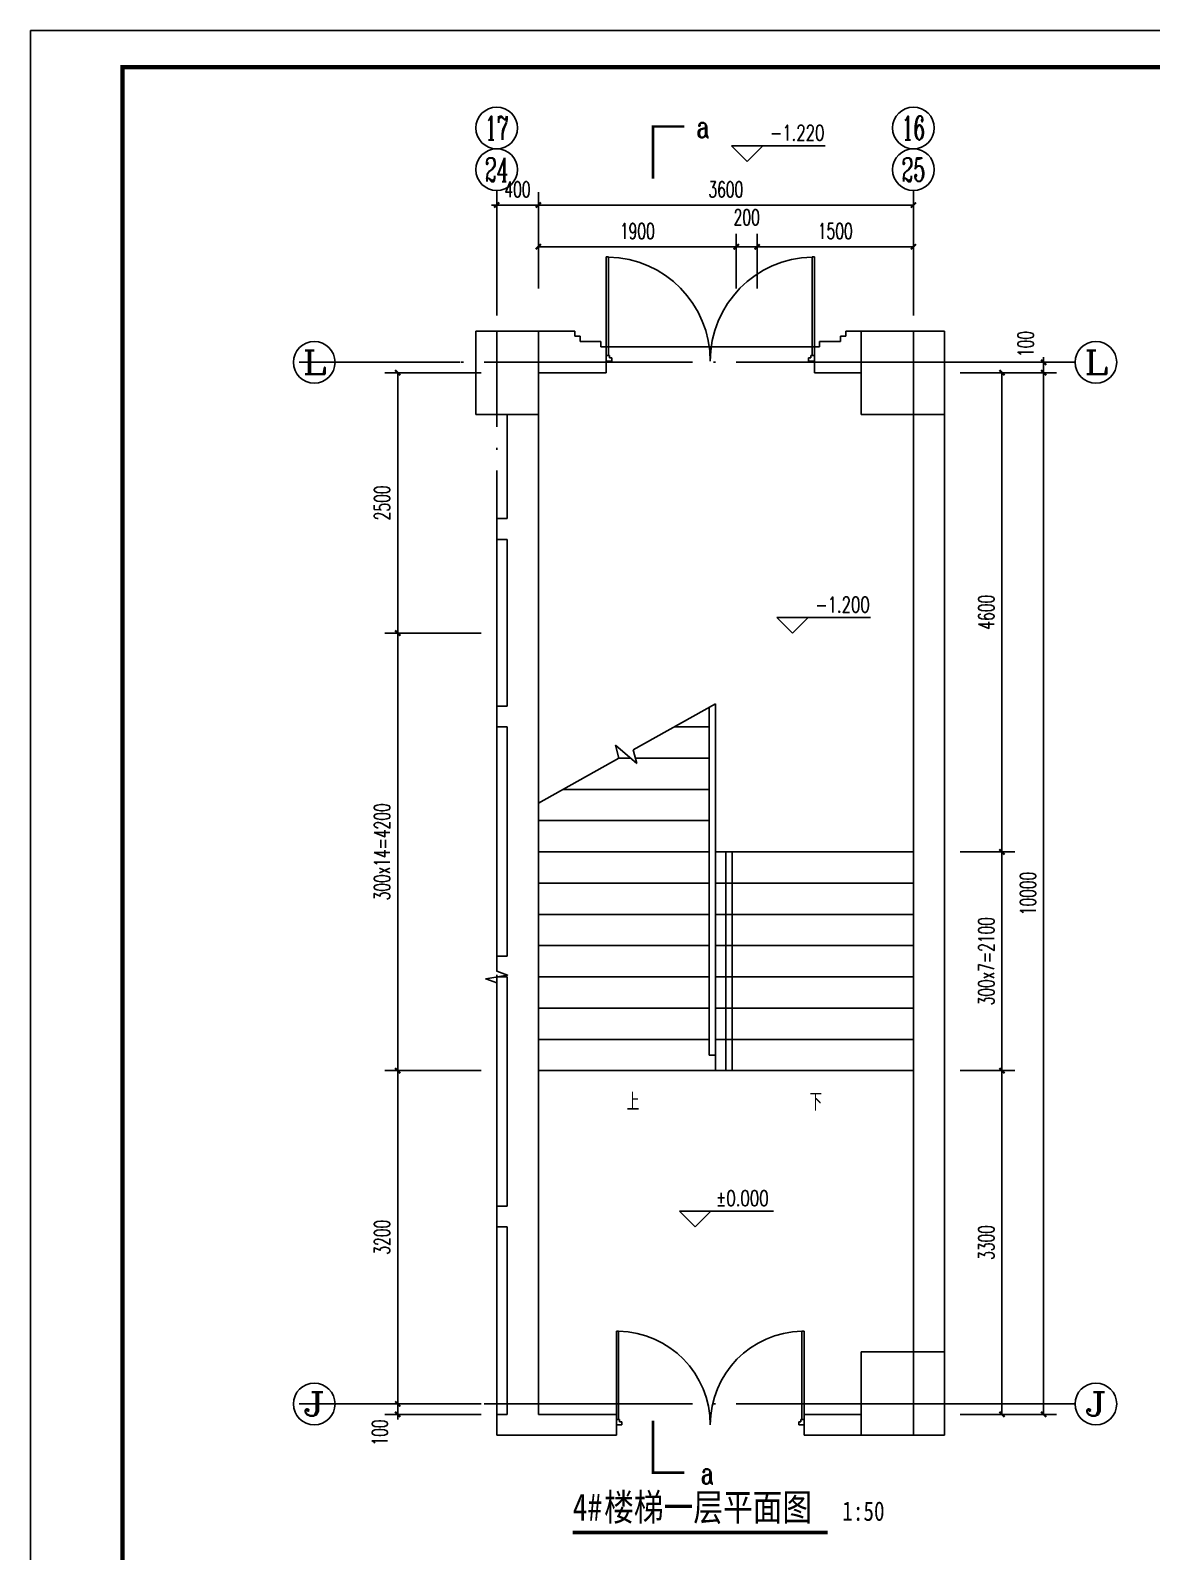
# Model space of a CAD drawing. Extents: x 239268 to 489116, y -316056 to -246175.
# Drawn here: x 370381 to 381143, y -260778 to -246175 of the extents above; entities that cross this region are included whole.
import ezdxf
from ezdxf.enums import TextEntityAlignment as Align

# ---------------------------------------------------------------- set-up
doc = ezdxf.new("R2010")
doc.units = 0
doc.header["$LTSCALE"] = 1000
doc.header["$MEASUREMENT"] = 0
doc.linetypes.add('DOTE', pattern=[2.42, 2, -0.2, 0.02, -0.2])
doc.layers.get('0').update_dxf_attribs({"linetype": 'CONTINUOUS'})
doc.layers.get('Defpoints').update_dxf_attribs({"color": 6, "linetype": 'CONTINUOUS'})
for name, color, linetype in [('A-墙线', 2, 'CONTINUOUS'), ('A-门', 167, 'CONTINUOUS'), ('AXIS', 3, 'CONTINUOUS'), ('AXIS_TEXT', 7, 'CONTINUOUS'), ('COLUMN', 2, 'CONTINUOUS'), ('DIM_ELEV', 3, 'CONTINUOUS'), ('DIM_SYMB', 3, 'CONTINUOUS'), ('DOTE', 26, 'DOTE'), ('PUB_TEXT', 7, 'CONTINUOUS'), ('STAIR', 4, 'CONTINUOUS'), ('图框', 85, 'CONTINUOUS')]:
    doc.layers.add(name, color=color, linetype=linetype)
doc.styles.add('_TCH_AXIS', font='COMPLEX', dxfattribs={"bigfont": 'GBCBIG'})
doc.styles.add('_TCH_DIM', font='SIMPLEX', dxfattribs={"bigfont": 'GBCBIG'})
doc.styles.add('_TCH_LABEL', font='COMPLEX', dxfattribs={"bigfont": 'GBCBIG'})
doc.styles.add('COMPLEX', font='COMPLEX')
doc.styles.add('DIM_FONT', font='SIMPLEX.shx', dxfattribs={"width": 0.65})
doc.styles.add('房间名称', font='SIMHEI.TTF', dxfattribs={"width": 0.8})
doc.dimstyles.new('DIMN50', dxfattribs={"dimscale": 0.5, "dimtxt": 300, "dimasz": 100, "dimexe": 250, "dimexo": 300, "dimgap": 150, "dimtad": 1, "dimdec": 0, "dimzin": 0, "dimdsep": 46, "dimtxsty": 'DIM_FONT', "dimblk": 'ARCHTICK', "dimcen": 0.09, "dimclrt": 7, "dimazin": 2, "dimtfac": 1, "dimtdec": 0, "dimtix": 1, "dimtmove": 2, "dimatfit": 3, "dimfxl": 0, "dimtolj": 1, "dimtzin": 0, "dimarcsym": 0})

# ---------------------------------------------------------------- blocks, each defined once
blk = doc.blocks.new('m1800')
at = {"layer": 'A-墙线'}
for p, q in [((-900, -100), (-900, 100)), ((900, -100), (900, 100))]:
    blk.add_line(p, q, dxfattribs=at)
at = {"layer": 'A-门'}
for p, q in [((-900, 900), (-900, 0)), ((-900, 900), (-880, 900)), ((-880, 900), (-880, 50)), ((880, 900), (880, 50)), ((900, 900), (880, 900)), ((900, 900), (900, 0)), ((-900, 50), (-870, 50)), ((-900, 0), (-850, 0)), ((-870, 50), (-870, 30)), ((-870, 30), (-850, 30)), ((-850, 30), (-850, 0)), ((850, 30), (850, 0)), ((870, 30), (850, 30)), ((900, 0), (850, 0)), ((870, 50), (870, 30)), ((900, 50), (870, 50))]:
    blk.add_line(p, q, dxfattribs=at)
for centre, start, end in [((-900, 0), 0, 88.7267), ((900, 0), 91.2733, 180)]:
    blk.add_arc(centre, 900, start, end, dxfattribs=at)
blk = doc.blocks.new('TJAD_TK_A0')
at = {"layer": '图框'}
for p in [(2162, 399.3), (973, -441.7)]:
    blk.add_line(p, (973, 399.3), dxfattribs=at)
at = {"layer": '图框', "const_width": 1.2}
blk.add_lwpolyline([(2152, -431.7), (2152, 389.3), (998, 389.3), (998, -431.7)], close=True, dxfattribs=at)
blk = doc.blocks.new('_ArchTick')
at = {"color": 0, "linetype": 'ByBlock', "const_width": 0.4}
blk.add_lwpolyline([(-0.5, -0.5), (0.5, 0.5)], dxfattribs=at)
blk = doc.blocks.new('*D157')
at = {"layer": 'AXIS', "color": 0, "lineweight": -2}
for p, q in [((375257, -248240), (375257, -247727)), ((378857, -248240), (378857, -247727)), ((375257, -247852), (378857, -247852))]:
    blk.add_line(p, q, dxfattribs=at)
at = {"layer": 'Defpoints', "color": 0}
for p in [(378857, -247852), (375257, -248390), (378857, -248390)]:
    blk.add_point(p, dxfattribs=at)
at = {"layer": 'AXIS', "color": 0, "lineweight": -2, "xscale": 50, "yscale": 50, "zscale": 50, "rotation": 180}
blk.add_blockref('_ArchTick', (375257, -247852), dxfattribs=at)
at = {"layer": 'AXIS', "color": 0, "lineweight": -2, "xscale": 50, "yscale": 50, "zscale": 50}
blk.add_blockref('_ArchTick', (378857, -247852), dxfattribs=at)
at = {"layer": 'AXIS', "color": 7, "insert": (377057, -247702), "char_height": 150, "attachment_point": 5, "style": 'DIM_FONT'}
blk.add_mtext('\\A1;3600', dxfattribs=at)
blk = doc.blocks.new('*D158')
at = {"layer": 'AXIS', "color": 0, "lineweight": -2}
for p, q in [((374857, -248240), (374857, -247727)), ((375257, -248240), (375257, -247727)), ((374857, -247852), (374807, -247852)), ((374857, -247852), (375257, -247852)), ((375257, -247852), (375307, -247852))]:
    blk.add_line(p, q, dxfattribs=at)
at = {"layer": 'Defpoints', "color": 0}
for p in [(375257, -247852), (374857, -248390), (375257, -248390)]:
    blk.add_point(p, dxfattribs=at)
at = {"layer": 'AXIS', "color": 0, "lineweight": -2, "xscale": 50, "yscale": 50, "zscale": 50}
blk.add_blockref('_ArchTick', (374857, -247852), dxfattribs=at)
at = {"layer": 'AXIS', "color": 0, "lineweight": -2, "xscale": 50, "yscale": 50, "zscale": 50, "rotation": 180}
blk.add_blockref('_ArchTick', (375257, -247852), dxfattribs=at)
at = {"layer": 'AXIS', "color": 7, "insert": (375057, -247702), "char_height": 150, "attachment_point": 5, "style": 'DIM_FONT'}
blk.add_mtext('\\A1;400', dxfattribs=at)
blk = doc.blocks.new('*D159')
at = {"layer": 'AXIS', "color": 0, "lineweight": -2}
for p, q in [((377357, -248652), (377357, -248127)), ((377357, -248252), (378857, -248252)), ((378857, -248652), (378857, -248127))]:
    blk.add_line(p, q, dxfattribs=at)
at = {"layer": 'Defpoints', "color": 0}
for p in [(378857, -248252), (377357, -248802), (378857, -248802)]:
    blk.add_point(p, dxfattribs=at)
at = {"layer": 'AXIS', "color": 0, "lineweight": -2, "xscale": 50, "yscale": 50, "zscale": 50, "rotation": 180}
blk.add_blockref('_ArchTick', (377357, -248252), dxfattribs=at)
at = {"layer": 'AXIS', "color": 0, "lineweight": -2, "xscale": 50, "yscale": 50, "zscale": 50}
blk.add_blockref('_ArchTick', (378857, -248252), dxfattribs=at)
at = {"layer": 'AXIS', "color": 7, "insert": (378107, -248102), "char_height": 150, "attachment_point": 5, "style": 'DIM_FONT'}
blk.add_mtext('\\A1;1500', dxfattribs=at)
blk = doc.blocks.new('*D160')
at = {"layer": 'AXIS', "color": 0, "lineweight": -2}
for p, q in [((377157, -248652), (377157, -248127)), ((377157, -248252), (377357, -248252)), ((377357, -248652), (377357, -248127))]:
    blk.add_line(p, q, dxfattribs=at)
at = {"layer": 'Defpoints', "color": 0}
for p in [(377357, -248252), (377157, -248802), (377357, -248802)]:
    blk.add_point(p, dxfattribs=at)
at = {"layer": 'AXIS', "color": 0, "lineweight": -2, "xscale": 50, "yscale": 50, "zscale": 50, "rotation": 180}
blk.add_blockref('_ArchTick', (377157, -248252), dxfattribs=at)
at = {"layer": 'AXIS', "color": 0, "lineweight": -2, "xscale": 50, "yscale": 50, "zscale": 50}
blk.add_blockref('_ArchTick', (377357, -248252), dxfattribs=at)
at = {"layer": 'AXIS', "color": 7, "insert": (377257, -247969), "char_height": 150, "attachment_point": 5, "style": 'DIM_FONT'}
blk.add_mtext('\\A1;200', dxfattribs=at)
blk = doc.blocks.new('*D161')
at = {"layer": 'AXIS', "color": 0, "lineweight": -2}
for p, q in [((375257, -248652), (375257, -248127)), ((375257, -248252), (377157, -248252)), ((377157, -248652), (377157, -248127))]:
    blk.add_line(p, q, dxfattribs=at)
at = {"layer": 'Defpoints', "color": 0}
for p in [(377157, -248252), (375257, -248802), (377157, -248802)]:
    blk.add_point(p, dxfattribs=at)
at = {"layer": 'AXIS', "color": 0, "lineweight": -2, "xscale": 50, "yscale": 50, "zscale": 50, "rotation": 180}
blk.add_blockref('_ArchTick', (375257, -248252), dxfattribs=at)
at = {"layer": 'AXIS', "color": 0, "lineweight": -2, "xscale": 50, "yscale": 50, "zscale": 50}
blk.add_blockref('_ArchTick', (377157, -248252), dxfattribs=at)
at = {"layer": 'AXIS', "color": 7, "insert": (376207, -248102), "char_height": 150, "attachment_point": 5, "style": 'DIM_FONT'}
blk.add_mtext('\\A1;1900', dxfattribs=at)
blk = doc.blocks.new('*D229')
at = {"layer": 'AXIS', "color": 0, "lineweight": -2}
for p, q in [((373907, -259361), (373907, -259311)), ((374707, -259361), (373782, -259361)), ((374707, -259461), (373782, -259461)), ((373907, -259461), (373907, -259361)), ((373907, -259461), (373907, -259511))]:
    blk.add_line(p, q, dxfattribs=at)
at = {"layer": 'Defpoints', "color": 0}
for p in [(373907, -259361), (374857, -259361), (374857, -259461)]:
    blk.add_point(p, dxfattribs=at)
at = {"layer": 'AXIS', "color": 0, "lineweight": -2, "xscale": 50, "yscale": 50, "zscale": 50}
for p, rotation in [((373907, -259361), 270), ((373907, -259461), 90)]:
    blk.add_blockref('_ArchTick', p, dxfattribs=dict(at, rotation=rotation))
at = {"layer": 'AXIS', "color": 7, "insert": (373735, -259636), "char_height": 150, "attachment_point": 5, "rotation": 90, "style": 'DIM_FONT'}
blk.add_mtext('\\A1;100', dxfattribs=at)
blk = doc.blocks.new('*D230')
at = {"layer": 'AXIS', "color": 0, "lineweight": -2}
for p, q in [((374707, -256161), (373782, -256161)), ((373907, -259361), (373907, -256161)), ((374707, -259361), (373782, -259361))]:
    blk.add_line(p, q, dxfattribs=at)
at = {"layer": 'Defpoints', "color": 0}
for p in [(373907, -256161), (374857, -256161), (374857, -259361)]:
    blk.add_point(p, dxfattribs=at)
at = {"layer": 'AXIS', "color": 0, "lineweight": -2, "xscale": 50, "yscale": 50, "zscale": 50}
for p, rotation in [((373907, -256161), 90), ((373907, -259361), 270)]:
    blk.add_blockref('_ArchTick', p, dxfattribs=dict(at, rotation=rotation))
at = {"layer": 'AXIS', "color": 7, "insert": (373757, -257761), "char_height": 150, "attachment_point": 5, "rotation": 90, "style": 'DIM_FONT'}
blk.add_mtext('\\A1;3200', dxfattribs=at)
blk = doc.blocks.new('*D231')
at = {"layer": 'AXIS', "color": 0, "lineweight": -2}
for p, q in [((374707, -251961), (373782, -251961)), ((373907, -256161), (373907, -251961)), ((374707, -256161), (373782, -256161))]:
    blk.add_line(p, q, dxfattribs=at)
at = {"layer": 'Defpoints', "color": 0}
for p in [(373907, -251961), (374857, -251961), (374857, -256161)]:
    blk.add_point(p, dxfattribs=at)
at = {"layer": 'AXIS', "color": 0, "lineweight": -2, "xscale": 50, "yscale": 50, "zscale": 50}
for p, rotation in [((373907, -251961), 90), ((373907, -256161), 270)]:
    blk.add_blockref('_ArchTick', p, dxfattribs=dict(at, rotation=rotation))
at = {"layer": 'AXIS', "color": 7, "insert": (373757, -254061), "char_height": 150, "attachment_point": 5, "rotation": 90, "style": 'DIM_FONT'}
blk.add_mtext('\\A1;300x14=4200', dxfattribs=at)
blk = doc.blocks.new('*D232')
at = {"layer": 'AXIS', "color": 0, "lineweight": -2}
for p, q in [((374707, -249461), (373782, -249461)), ((373907, -251961), (373907, -249461)), ((374707, -251961), (373782, -251961))]:
    blk.add_line(p, q, dxfattribs=at)
at = {"layer": 'Defpoints', "color": 0}
for p in [(373907, -249461), (374857, -249461), (374857, -251961)]:
    blk.add_point(p, dxfattribs=at)
at = {"layer": 'AXIS', "color": 0, "lineweight": -2, "xscale": 50, "yscale": 50, "zscale": 50}
for p, rotation in [((373907, -249461), 90), ((373907, -251961), 270)]:
    blk.add_blockref('_ArchTick', p, dxfattribs=dict(at, rotation=rotation))
at = {"layer": 'AXIS', "color": 7, "insert": (373757, -250711), "char_height": 150, "attachment_point": 5, "rotation": 90, "style": 'DIM_FONT'}
blk.add_mtext('\\A1;2500', dxfattribs=at)
blk = doc.blocks.new('*D233')
at = {"layer": 'AXIS', "color": 0, "lineweight": -2}
for p, q in [((379307, -256161), (379832, -256161)), ((379707, -259461), (379707, -256161)), ((379307, -259461), (379832, -259461))]:
    blk.add_line(p, q, dxfattribs=at)
at = {"layer": 'Defpoints', "color": 0}
for p in [(379157, -256161), (379707, -256161), (379157, -259461)]:
    blk.add_point(p, dxfattribs=at)
at = {"layer": 'AXIS', "color": 0, "lineweight": -2, "xscale": 50, "yscale": 50, "zscale": 50}
for p, rotation in [((379707, -256161), 90), ((379707, -259461), 270)]:
    blk.add_blockref('_ArchTick', p, dxfattribs=dict(at, rotation=rotation))
at = {"layer": 'AXIS', "color": 7, "insert": (379557, -257811), "char_height": 150, "attachment_point": 5, "rotation": 90, "style": 'DIM_FONT'}
blk.add_mtext('\\A1;3300', dxfattribs=at)
blk = doc.blocks.new('*D234')
at = {"layer": 'AXIS', "color": 0, "lineweight": -2}
for p, q in [((379307, -254061), (379832, -254061)), ((379707, -256161), (379707, -254061)), ((379307, -256161), (379832, -256161))]:
    blk.add_line(p, q, dxfattribs=at)
at = {"layer": 'Defpoints', "color": 0}
for p in [(379157, -254061), (379707, -254061), (379157, -256161)]:
    blk.add_point(p, dxfattribs=at)
at = {"layer": 'AXIS', "color": 0, "lineweight": -2, "xscale": 50, "yscale": 50, "zscale": 50}
for p, rotation in [((379707, -254061), 90), ((379707, -256161), 270)]:
    blk.add_blockref('_ArchTick', p, dxfattribs=dict(at, rotation=rotation))
at = {"layer": 'AXIS', "color": 7, "insert": (379557, -255111), "char_height": 150, "attachment_point": 5, "rotation": 90, "style": 'DIM_FONT'}
blk.add_mtext('\\A1;300x7=2100', dxfattribs=at)
blk = doc.blocks.new('*D235')
at = {"layer": 'AXIS', "color": 0, "lineweight": -2}
for p, q in [((379307, -249461), (379832, -249461)), ((379707, -254061), (379707, -249461)), ((379307, -254061), (379832, -254061))]:
    blk.add_line(p, q, dxfattribs=at)
at = {"layer": 'Defpoints', "color": 0}
for p in [(379157, -249461), (379707, -249461), (379157, -254061)]:
    blk.add_point(p, dxfattribs=at)
at = {"layer": 'AXIS', "color": 0, "lineweight": -2, "xscale": 50, "yscale": 50, "zscale": 50}
for p, rotation in [((379707, -249461), 90), ((379707, -254061), 270)]:
    blk.add_blockref('_ArchTick', p, dxfattribs=dict(at, rotation=rotation))
at = {"layer": 'AXIS', "color": 7, "insert": (379557, -251761), "char_height": 150, "attachment_point": 5, "rotation": 90, "style": 'DIM_FONT'}
blk.add_mtext('\\A1;4600', dxfattribs=at)
blk = doc.blocks.new('*D236')
at = {"layer": 'AXIS', "color": 0, "lineweight": -2}
for p, q in [((379457, -249461), (380232, -249461)), ((380107, -259461), (380107, -249461)), ((379457, -259461), (380232, -259461))]:
    blk.add_line(p, q, dxfattribs=at)
at = {"layer": 'Defpoints', "color": 0}
for p in [(379307, -249461), (380107, -249461), (379307, -259461)]:
    blk.add_point(p, dxfattribs=at)
at = {"layer": 'AXIS', "color": 0, "lineweight": -2, "xscale": 50, "yscale": 50, "zscale": 50}
for p, rotation in [((380107, -249461), 90), ((380107, -259461), 270)]:
    blk.add_blockref('_ArchTick', p, dxfattribs=dict(at, rotation=rotation))
at = {"layer": 'AXIS', "color": 7, "insert": (379957, -254461), "char_height": 150, "attachment_point": 5, "rotation": 90, "style": 'DIM_FONT'}
blk.add_mtext('\\A1;10000', dxfattribs=at)
blk = doc.blocks.new('*D237')
at = {"layer": 'AXIS', "color": 0, "lineweight": -2}
for p, q in [((379457, -249361), (380232, -249361)), ((380107, -249361), (380107, -249311)), ((380107, -249461), (380107, -249361)), ((379457, -249461), (380232, -249461)), ((380107, -249461), (380107, -249511))]:
    blk.add_line(p, q, dxfattribs=at)
at = {"layer": 'Defpoints', "color": 0}
for p in [(379307, -249361), (380107, -249361), (379307, -249461)]:
    blk.add_point(p, dxfattribs=at)
at = {"layer": 'AXIS', "color": 0, "lineweight": -2, "xscale": 50, "yscale": 50, "zscale": 50}
for p, rotation in [((380107, -249361), 270), ((380107, -249461), 90)]:
    blk.add_blockref('_ArchTick', p, dxfattribs=dict(at, rotation=rotation))
at = {"layer": 'AXIS', "color": 7, "insert": (379935, -249186), "char_height": 150, "attachment_point": 5, "rotation": 90, "style": 'DIM_FONT'}
blk.add_mtext('\\A1;100', dxfattribs=at)
blk = doc.blocks.new('_AXISO')
blk.add_circle((0, 0), 0.5)
at = {"layer": 'AXIS_TEXT', "style": 'COMPLEX', "width": 1.041667}
blk.add_attdef('A', text='', height=0.56, dxfattribs=at).set_placement((-0.25, -0.28), (0.25, -0.28), align=Align.FIT)

msp = doc.modelspace()

# ---------------------------------------------------------------- linework, layer by layer
at = {"layer": 'A-墙线'}
for p, q in [((375257.1, -249061.4), (375607.1, -249061.4)), ((375607.1, -249061.4), (375607.1, -249111.4)), ((375607.1, -249111.4), (375657.1, -249111.4)), ((375657.1, -249111.4), (375657.1, -249161.4)), ((378157.1, -249111.4), (378157.1, -249161.4)), ((378207.1, -249111.4), (378157.1, -249111.4)), ((378207.1, -249061.4), (378207.1, -249111.4)), ((378207.1, -249061.4), (378357.1, -249061.4)), ((375657.1, -249161.4), (375857.1, -249161.4)), ((375857.1, -249161.4), (375857.1, -249211.4)), ((375857.1, -249211.4), (375907.1, -249211.4)), ((375907.1, -249211.4), (375907.1, -249461.4)), ((377957.1, -249211.4), (377907.1, -249211.4)), ((377907.1, -249211.4), (377907.1, -249461.4)), ((377957.1, -249161.4), (377957.1, -249211.4)), ((378157.1, -249161.4), (377957.1, -249161.4)), ((375257.1, -249461.4), (375907.1, -249461.4)), ((377907.1, -249461.4), (378357.1, -249461.4)), ((374957.1, -250861.4), (374957.1, -249861.4)), ((375257.1, -249861.4), (375257.1, -259461.4)), ((378857.1, -258861.4), (378857.1, -249861.4)), ((379157.1, -258861.4), (379157.1, -249861.4)), ((374857.1, -250861.4), (374957.1, -250861.4)), ((374857.1, -251061.4), (374957.1, -251061.4)), ((374957.1, -252661.4), (374957.1, -251061.4)), ((374857.1, -252661.4), (374957.1, -252661.4)), ((374857.1, -252861.4), (374957.1, -252861.4)), ((374957.1, -255061.4), (374957.1, -252861.4)), ((374857.1, -255061.4), (374957.1, -255061.4)), ((374857.1, -255261.4), (374957.1, -255261.4)), ((374957.1, -257461.4), (374957.1, -255261.4)), ((374857.1, -257461.4), (374957.1, -257461.4)), ((374857.1, -257661.4), (374957.1, -257661.4)), ((374957.1, -259461.4), (374957.1, -257661.4)), ((374857.1, -259461.4), (374957.1, -259461.4)), ((375257.1, -259461.4), (376007.1, -259461.4)), ((377807.1, -259461.4), (378357.1, -259461.4)), ((374857.1, -259661.4), (376007.1, -259661.4)), ((377807.1, -259661.4), (378357.1, -259661.4))]:
    msp.add_line(p, q, dxfattribs=at)
at = {"layer": 'A-门'}
msp.add_line((377907.1, -249211.4), (375907.1, -249211.4), dxfattribs=at)
at = {"layer": 'AXIS'}
for p, q in [((374857.1, -247311.4), (374857.1, -247311.4)), ((378857.1, -247311.4), (378857.1, -247311.4)), ((374857.1, -248911.4), (374857.1, -247711.4)), ((378857.1, -248911.4), (378857.1, -247711.4)), ((374507.1, -249361.4), (373305.4, -249361.4)), ((379157.1, -249361.4), (380408.9, -249361.4)), ((374507.1, -259361.4), (373305.4, -259361.4)), ((379157.1, -259361.4), (380408.9, -259361.4))]:
    msp.add_line(p, q, dxfattribs=at)
at = {"layer": 'COLUMN'}
for p, q in [((374657.1, -249061.4), (374657.1, -249861.4)), ((375257.1, -249061.4), (374657.1, -249061.4)), ((375257.1, -249861.4), (375257.1, -249061.4)), ((378357.1, -249061.4), (378357.1, -249861.4)), ((379157.1, -249061.4), (378357.1, -249061.4)), ((379157.1, -249861.4), (379157.1, -249061.4)), ((374657.1, -249861.4), (375257.1, -249861.4)), ((378357.1, -249861.4), (379157.1, -249861.4)), ((378357.1, -258861.4), (378357.1, -259661.4)), ((379157.1, -258861.4), (378357.1, -258861.4)), ((379157.1, -259661.4), (379157.1, -258861.4)), ((378357.1, -259661.4), (379157.1, -259661.4))]:
    msp.add_line(p, q, dxfattribs=at)
at = {"layer": 'DIM_ELEV'}
for p, q in [((377261.1, -247432.1), (377111.1, -247282.1)), ((377111.1, -247282.1), (378011.1, -247282.1)), ((377261.1, -247432.1), (377411.1, -247282.1)), ((377696.1, -251961.9), (377546.1, -251811.9)), ((377546.1, -251811.9), (378446.1, -251811.9)), ((377696.1, -251961.9), (377846.1, -251811.9)), ((376762.8, -257660.7), (376612.8, -257510.7)), ((376612.8, -257510.7), (377512.8, -257510.7)), ((376762.8, -257660.7), (376912.8, -257510.7))]:
    msp.add_line(p, q, dxfattribs=at)
at = {"layer": 'DIM_SYMB'}
for points, const_width in [([(376356.8, -247597.3), (376356.8, -247097.3), (376656.8, -247097.3)], 25), ([(376656.8, -260021.8), (376356.8, -260021.8), (376356.8, -259521.8)], 25), ([(375585.8, -260594.6), (378034, -260594.6)], 35)]:
    msp.add_lwpolyline(points, dxfattribs=dict(at, const_width=const_width))
msp.add_lwpolyline([(374857.1, -250861.4), (374857.1, -255205.1), (374962.1, -255243.3), (374752.1, -255280.4), (374857.1, -255317.6), (374857.1, -259661.4)], dxfattribs=at)
for points in [[(376157.1, -256161.4, 0, 0, 0), (376157.1, -253611.4, 40, 0, 0), (376157.1, -253461.4, 0, 0, 0)], [(377907.1, -256161.4, 0, 0, 0), (377907.1, -254211.4, 40, 0, 0), (377907.1, -254061.4, 0, 0, 0)]]:
    msp.add_lwpolyline(points, format="xyseb", dxfattribs=at)
at = {"layer": 'DOTE'}
for p, q in [((374857.1, -259661.4), (374857.1, -249061.4)), ((378857.1, -259661.4), (378857.1, -249061.4)), ((379157.1, -249361.4), (372959.9, -249361.4)), ((379157.1, -259361.4), (372959.9, -259361.4))]:
    msp.add_line(p, q, dxfattribs=at)
at = {"layer": 'STAIR'}
for p, q in [((376957.1, -252640.3), (376168.1, -253082.1)), ((376897.1, -256011.4), (376897.1, -252673.9)), ((376957.1, -256011.4), (376957.1, -252640.3)), ((376957.1, -256011.4), (376957.1, -252640.3)), ((376562.4, -252861.4), (376897.1, -252861.4)), ((376201.3, -253213), (375997.6, -253037.4)), ((375997.6, -253037.4), (376028.8, -253160.2)), ((376028.8, -253160.2), (375257.1, -253592.3)), ((376026.6, -253161.4), (376141.4, -253161.4)), ((376168.1, -253082.1), (376201.3, -253213)), ((376188.2, -253161.4), (376897.1, -253161.4)), ((375490.9, -253461.4), (376897.1, -253461.4)), ((375257.1, -256161.4), (375257.1, -253592.3)), ((375257.1, -253761.4), (376897.1, -253761.4)), ((375257.1, -254061.4), (376897.1, -254061.4)), ((376957.1, -254061.4), (378857.1, -254061.4)), ((377057.1, -256161.4), (377057.1, -254061.4)), ((377117.1, -256161.4), (377117.1, -254061.4)), ((375257.1, -254361.4), (376897.1, -254361.4)), ((376957.1, -254361.4), (378857.1, -254361.4)), ((375257.1, -254661.4), (376897.1, -254661.4)), ((376957.1, -254661.4), (378857.1, -254661.4)), ((375257.1, -254961.4), (376897.1, -254961.4)), ((376957.1, -254961.4), (378857.1, -254961.4)), ((375257.1, -255261.4), (376897.1, -255261.4)), ((376957.1, -255261.4), (378857.1, -255261.4)), ((375257.1, -255561.4), (376897.1, -255561.4)), ((376957.1, -255561.4), (378857.1, -255561.4)), ((375257.1, -255861.4), (376897.1, -255861.4)), ((376957.1, -255861.4), (378857.1, -255861.4)), ((376897.1, -256011.4), (376957.1, -256011.4)), ((376957.1, -256161.4), (376957.1, -256011.4)), ((375257.1, -256161.4), (376957.1, -256161.4)), ((376957.1, -256161.4), (378857.1, -256161.4))]:
    msp.add_line(p, q, dxfattribs=at)
at = {"layer": '图框', "color": 1}
msp.add_lwpolyline([(371263.9, -246528.2), (409192.4, -246528.2), (409192.4, -275521.9), (371263.9, -275521.9)], close=True, dxfattribs=at)

# ---------------------------------------------------------------- block references
at = {"layer": 'A-门', "xscale": 1.111111111007631, "yscale": 1.111111111007631, "zscale": 1.111111111111111}
msp.add_blockref('m1800', (376907.1, -249350.2), dxfattribs=at)
at = {"layer": 'A-门', "xscale": -1}
msp.add_blockref('m1800', (376907.1, -259561.4), dxfattribs=at)
at = {"layer": 'AXIS'}
ref = msp.add_blockref('_AXISO', (374857.1, -247111.4), dxfattribs=dict(at, xscale=400, yscale=400, zscale=400))
ref.add_attrib('A', '17', dxfattribs={"layer": 'AXIS_TEXT', "height": 226.27, "style": '_TCH_AXIS', "width": 0.724138}).set_placement((374744, -247224.5), (374970.3, -247224.5), align=Align.FIT)
ref = msp.add_blockref('_AXISO', (378857.1, -247111.4), dxfattribs=dict(at, xscale=400, yscale=400, zscale=400))
ref.add_attrib('A', '16', dxfattribs={"layer": 'AXIS_TEXT', "height": 226.27, "style": '_TCH_AXIS', "width": 0.724138}).set_placement((378744, -247224.5), (378970.3, -247224.5), align=Align.FIT)
ref = msp.add_blockref('_AXISO', (374857.1, -247511.4), dxfattribs=dict(at, xscale=400, yscale=400, zscale=400))
ref.add_attrib('A', '24', dxfattribs={"layer": 'AXIS_TEXT', "height": 226.27, "style": '_TCH_AXIS', "width": 0.583333}).set_placement((374744, -247624.5), (374970.3, -247624.5), align=Align.FIT)
ref = msp.add_blockref('_AXISO', (378857.1, -247511.4), dxfattribs=dict(at, xscale=400, yscale=400, zscale=400))
ref.add_attrib('A', '25', dxfattribs={"layer": 'AXIS_TEXT', "height": 226.27, "style": '_TCH_AXIS', "width": 0.617647}).set_placement((378744, -247624.5), (378970.3, -247624.5), align=Align.FIT)
ref = msp.add_blockref('_AXISO', (373105.4, -249361.4), dxfattribs=dict(at, xscale=400, yscale=400, zscale=400))
ref.add_attrib('A', 'L', dxfattribs={"layer": 'AXIS_TEXT', "height": 226.3, "style": '_TCH_AXIS', "width": 1.4}).set_placement((372992.2, -249474.5), (373218.5, -249474.5), align=Align.FIT)
ref = msp.add_blockref('_AXISO', (380608.9, -249361.4), dxfattribs=dict(at, xscale=400, yscale=400, zscale=400))
ref.add_attrib('A', 'L', dxfattribs={"layer": 'AXIS_TEXT', "height": 226.3, "style": '_TCH_AXIS', "width": 1.4}).set_placement((380495.8, -249474.5), (380722, -249474.5), align=Align.FIT)
ref = msp.add_blockref('_AXISO', (373105.4, -259361.4), dxfattribs=dict(at, xscale=400, yscale=400, zscale=400))
ref.add_attrib('A', 'J', dxfattribs={"layer": 'AXIS_TEXT', "height": 226.3, "style": '_TCH_AXIS', "width": 1.909091}).set_placement((372992.2, -259474.5), (373218.5, -259474.5), align=Align.FIT)
ref = msp.add_blockref('_AXISO', (380608.9, -259361.4), dxfattribs=dict(at, xscale=400, yscale=400, zscale=400))
ref.add_attrib('A', 'J', dxfattribs={"layer": 'AXIS_TEXT', "height": 226.3, "style": '_TCH_AXIS', "width": 1.909091}).set_placement((380495.8, -259474.5), (380722, -259474.5), align=Align.FIT)
at = {"layer": '图框', "xscale": 35.31510107015492, "yscale": 35.31510107015492, "zscale": 35.31510107015458}
msp.add_blockref('TJAD_TK_A0', (336019.5, -260276.3), dxfattribs=at)

# ---------------------------------------------------------------- texts
at = {"layer": 'PUB_TEXT'}
for s, height, style, width, p in [('a', 212.5, '_TCH_LABEL', 0.705882, (376774.1, -247203.5)), ('-1.220', 148.75, '_TCH_DIM', 0.705882, (377481.1, -247232.1)), ('-1.200', 148.75, '_TCH_DIM', 0.705882, (377916.1, -251761.9)), ('%%P0.000', 148.75, '_TCH_DIM', 0.705882, (376962.8, -257460.7)), ('a', 212.5, '_TCH_LABEL', 0.705882, (376815.7, -260128)), ('4#', 261.39, '房间名称', 0.8, (375585.8, -260483.2)), ('楼梯一层平面图', 261.39, '房间名称', 0.8, (375888.2, -260483.2)), ('1:50', 186.71, '房间名称', 0.8, (378174, -260483.2))]:
    msp.add_text(s, height=height, dxfattribs=dict(at, style=style, width=width)).set_placement(p)
at = {"layer": 'PUB_TEXT', "style": '_TCH_DIM'}
for s, p in [('上', (376105, -256546.4)), ('下', (377859.7, -256546.4))]:
    msp.add_text(s, height=168.8, dxfattribs=at).set_placement(p)

# ---------------------------------------------------------------- dimensions: what is measured, and where the dimension line sits
at = {"layer": 'AXIS'}
for p1, p2, distance, picture, middle in [((374857.1, -248390), (375257.1, -248390), 537.5, '*D158', (375057.1, -247702.5)), ((375257.1, -248390), (378857.1, -248390), 537.5, '*D157', (377057.1, -247702.5)), ((375257.1, -248802.5), (377157.1, -248802.5), 550, '*D161', (376207.1, -248102.5)), ((377357.1, -248802.5), (378857.1, -248802.5), 550, '*D159', (378107.1, -248102.5)), ((374857.1, -251961.4), (374857.1, -249461.4), 950, '*D232', (373757.1, -250711.4)), ((379157.1, -254061.4), (379157.1, -249461.4), -550, '*D235', (379557.1, -251761.4)), ((379307.1, -259461.4), (379307.1, -249461.4), -800, '*D236', (379957.1, -254461.4)), ((374857.1, -259361.4), (374857.1, -256161.4), 950, '*D230', (373757.1, -257761.4)), ((379157.1, -259461.4), (379157.1, -256161.4), -550, '*D233', (379557.1, -257811.4))]:
    dim = msp.add_aligned_dim(p1=p1, p2=p2, distance=distance, dimstyle='DIMN50', dxfattribs=at)
    dim.commit()
    dim.dimension.update_dxf_attribs({"geometry": picture, "text_midpoint": middle})
for base, p1, p2, angle, picture, middle in [((377357.1, -248252.5), (377157.1, -248802.5), (377357.1, -248802.5), 0, '*D160', (377257.1, -247968.7)), ((380107.1, -249361.4), (379307.1, -249461.4), (379307.1, -249361.4), 89.99998, '*D237', (379934.6, -249186.4)), ((373907.1, -259361.4), (374857.1, -259461.4), (374857.1, -259361.4), 90.00002, '*D229', (373734.6, -259636.4))]:
    dim = msp.add_linear_dim(base=base, p1=p1, p2=p2, angle=angle, dimstyle='DIMN50', dxfattribs=at)
    dim.commit()
    dim.dimension.update_dxf_attribs({"geometry": picture, "text_midpoint": middle, "dimtype": 129})
for p1, p2, distance, text, picture, middle in [((374857.1, -256161.4), (374857.1, -251961.4), 950, '300x14=4200', '*D231', (373757.1, -254061.4)), ((379157.1, -256161.4), (379157.1, -254061.4), -550, '300x7=2100', '*D234', (379557.1, -255111.4))]:
    dim = msp.add_aligned_dim(p1=p1, p2=p2, distance=distance, text=text, dimstyle='DIMN50', dxfattribs=at)
    dim.commit()
    dim.dimension.update_dxf_attribs({"geometry": picture, "text_midpoint": middle})

doc.saveas('drawing.dxf')
